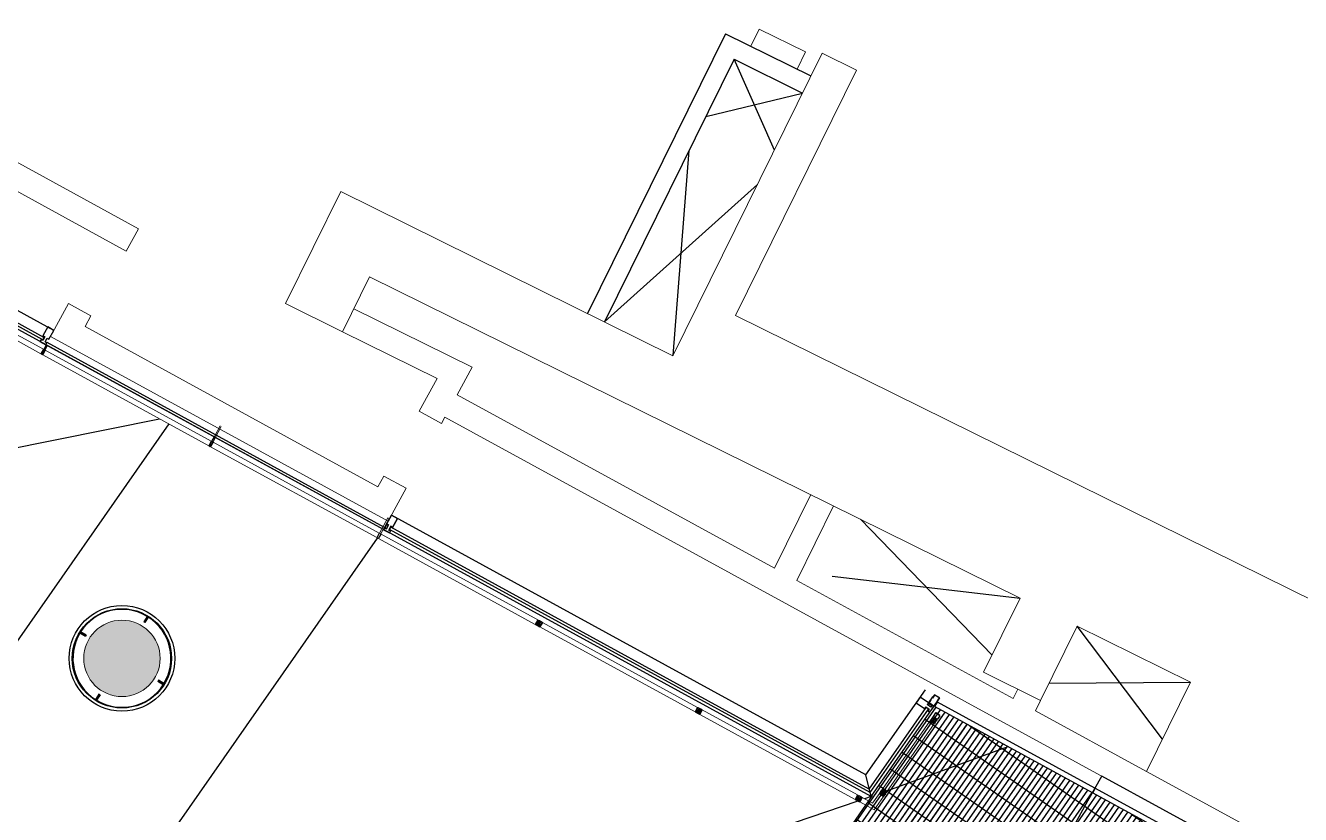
# Model space of a CAD drawing. Header units: centimetres. Extents: x 139057 to 200038, y 34824 to 80516.
# Drawn here: x 175910 to 176912, y 49255 to 49875 of the extents above; entities that cross this region are included whole.
import ezdxf

# ---------------------------------------------------------------- set-up
doc = ezdxf.new("R2010")
doc.units = ezdxf.units.CM
doc.header["$LTSCALE"] = 100
for name, color, linetype, lineweight in [('410_STRUTTURE_001-AM_0', 7, 'Continuous', 0), ('430_TAVOLATI_001-AM_0', 3, 'Continuous', 0), ('441_SERRAMENTI_001-AM_0', 1, 'Continuous', 0)]:
    doc.layers.add(name, color=color, linetype=linetype, lineweight=lineweight)
for name, color, linetype in [('A-FACCIATA', 8, 'Continuous'), ('A-FACCIATA MONTANTI', 13, 'Continuous'), ('A-FACCIATTA STONE', 13, 'Continuous'), ('A-FACCIATTE VISTE', 8, 'Continuous'), ('A-FIN-ACCIAIO INOX', 12, 'Continuous'), ('A-GRAFICA', 253, 'Continuous'), ('A-GRAFICA RAMPA', 253, 'Continuous'), ('A-MCLS3-15', 50, 'Continuous'), ('A-SI', 50, 'Continuous'), ('A-Strutt a vista', 1, 'Continuous'), ('A-VISTE GIUNTO DI CONTROLLO', 1, 'Continuous'), ('A-VISTE GRIGLIATTI PAVIMENTO', 1, 'Continuous'), ('A-VISTE RAMPA', 1, 'Continuous'), ('FLPL-C-P1$0$A-GLAZ-MULL', 1, 'Continuous'), ('FLPL-C-P1$0$A-STRS-RAIL', 7, 'Continuous')]:
    doc.layers.add(name, color=color, linetype=linetype)

# ---------------------------------------------------------------- blocks, each defined once
blk = doc.blocks.new('FLPL-C-P1$0$MULL130 OTLN')
at = {"layer": 'FLPL-C-P1$0$A-GLAZ-MULL', "elevation": 3.97119492845377e-09}
blk.add_lwpolyline([(10.49921023473144, 112.5617038607597), (24.87968300282955, 112.561703838408), (24.87968298792839, 110.0141502097249), (26.00033098086715, 110), (26.00033090263605, 130.0000000447035), (-25.99966908991337, 130), (-25.99966908991337, 110), (-24.99966908991337, 110), (-24.99330899119377, 112.5617039203644), (-10.48445176333189, 112.5617038905621), (-10.4844518378377, 77.99568431824446), (-17.11297938227654, 77.99486345052719), (-17.1129961758852, 79.99547742307186), (-27.50033079832792, 79.9952087700367), (-27.50033081322908, 7.450580596923828e-09), (27.50033081322908, 0), (27.4996691532433, 79.99999994784594), (17.11150092631578, 80.00008717924356), (17.1115009188652, 77.9991017729044), (10.49921017885208, 77.99828291684389), (10.49921023100615, 112.5617038533092)], dxfattribs=at)
blk = doc.blocks.new('FLPL-C-P1$0$MULL130 OTLNBLK')
at = {"layer": 'FLPL-C-P1$0$A-GLAZ-MULL'}
blk.add_line((-25.99966908991337, 110, 3.97119492845377e-09), (-25.99889305979013, 79.99524760246277, 3.97119492845377e-09), dxfattribs=at)
at = {"layer": 'FLPL-C-P1$0$A-GLAZ-MULL', "elevation": 3.97119492845377e-09}
blk.add_lwpolyline([(10.49921023473144, 112.5617038607597), (24.87968300282955, 112.561703838408), (24.87968298792839, 110.0141502097249), (26.00033098086715, 110), (26.00033090263605, 130.0000000447035), (-25.99966908991337, 130), (-25.99889306351542, 79.99527346342802), (-24.99889306351542, 79.99527346342802), (-24.99330899119377, 112.5617039203644), (-10.48445176333189, 112.5617038905621), (-10.4844518378377, 77.99568431824446), (-17.11297938227654, 77.99486345052719), (-17.1129961758852, 79.99547742307186), (-27.50033079832792, 79.9952087700367), (-27.50033081322908, 7.450580596923828e-09), (27.50033081322908, 0), (27.4996691532433, 79.99999994784594), (17.11150092631578, 80.00008717924356), (17.1115009188652, 77.9991017729044), (10.49921017885208, 77.99828291684389), (10.49921023100615, 112.5617038533092)], dxfattribs=at)
blk = doc.blocks.new('FLPL-C-P1$0$HANDRAIL-BUILDING C-MID')
at = {"layer": 'FLPL-C-P1$0$A-STRS-RAIL'}
for p, q in [((-39.76244096085429, -4.352967225015163), (0.0001872293651103973, 2.049654722213745e-05)), ((-79.19055895134807, -11.6872580870986), (-39.43597386777401, -7.335150867700577)), ((-78.10231713950634, -21.6278682500124), (-38.34772618860006, -17.27576036006212)), ((-39.43597385287285, -7.335150875151157), (0.326472532004118, -2.982183039188385)), ((-38.34772617742419, -17.2757603675127), (-39.43596797063947, -7.335150234401226)), ((-38.34772617742419, -17.2757603675127), (1.414714332669973, -12.92279317229986)), ((-38.02125406637788, -20.25794345885515), (1.741186868399382, -15.90497620403767)), ((-36.7802574634552, -4.026494659483433), (-36.4534202478826, -7.008416071534157)), ((-35.36523061990738, -16.94903191179037), (-35.03877372667193, -19.93121663480997)), ((-2.982208747416735, -0.3262378424406052), (-2.655727881938219, -3.308641642332077)), ((-1.567538235336542, -13.24925747513771), (-1.241081345826387, -16.23144222795963)), ((1.414711605757475, -12.92279344797134), (0.326472532004118, -2.982183039188385))]:
    blk.add_line(p, q, dxfattribs=at)
blk = doc.blocks.new('FLPL-C-P1$0$HANDRAIL-BUILDING C')
at = {"layer": 'FLPL-C-P1$0$A-STRS-RAIL'}
for p, q in [((-47.01789962872863, 15.97845283150673), (-7.255435757339001, 20.33120673894882)), ((-46.69161088764668, 12.99624966084957), (-6.928755175322294, 17.34904646873474)), ((-46.69142699241638, 12.99626979231834), (-45.60318519547582, 3.055659666657448)), ((-45.60336909815669, 3.055639535188675), (-5.840566702187061, 7.408430501818657)), ((-45.27689655870199, 0.07345650345087051), (-5.514110155403614, 4.426245711743832)), ((-45.2767126634717, 0.0734766349196434), (-44.18847086280584, -9.867133498191833)), ((-44.03548809140921, 16.30493419617414), (-43.70903155580163, 13.32274940609932)), ((-42.62084307521582, 3.382133431732655), (-42.29438653215766, 0.3999486565589905)), ((-10.23782209306955, 20.00494980067015), (-9.911341585218906, 17.02254596352577)), ((-8.823153093457222, 7.081929996609688), (-8.496696554124355, 4.099745213985443)), ((-5.840900495648384, 7.40839397162199), (-6.929141126573086, 17.34900422394276)), ((-4.426187671720982, -5.514399372041225), (-5.514428310096264, 4.426210895180702)), ((-44.18865476176143, -9.867153629660606), (-4.425921674817801, -5.514370247721672)), ((-43.86218222230673, -12.84933667629957), (-4.099465139210224, -8.496555045247078)), ((-42.77394042164087, -22.78994680196047), (-43.86218222975731, -12.84933666884899)), ((-42.77394042164087, -22.78994679450989), (-3.011276662349701, -18.43717100471258)), ((-42.44728408753872, -25.77210971713066), (-2.684820219874382, -21.41935581713915)), ((-41.20619805157185, -9.540667310357094), (-40.87974151596427, -12.5228521078825)), ((-39.79155303165317, -22.46346807479858), (-39.46509648114443, -25.44565287232399)), ((-7.408508073538542, -5.840870752930641), (-7.082051530480385, -8.823055550456047)), ((-5.993863053619862, -18.76367152482271), (-5.667430486530066, -21.74563726782799)), ((-3.011474847793579, -18.4371926933527), (-4.099715486168861, -8.496582441031933))]:
    blk.add_line(p, q, dxfattribs=at)
blk = doc.blocks.new('FLPL-C-P1$0$HANDRAIL-BUILDING C-END')
at = {"layer": 'FLPL-C-P1$0$A-STRS-RAIL'}
for p, q in [((1.490116119384766e-08, 76.99999999254942), (0.000183645635843277, 42)), ((39.99999729916453, 76.99999999254942), (2.235174179077148e-08, 77)), ((40.00018501654267, 41.99999999254942), (1.490116119384766e-08, 42)), ((40.00020109862089, 38.99999999254942), (7.450580596923828e-09, 39)), ((40.00025473535061, 29.00000000745058), (7.450580596923828e-09, 29.00000000745058)), ((40.0002708286047, 25.99999999254942), (7.450580596923828e-09, 26.00000000745058)), ((40.00032445788383, 15.99999999254942), (7.450580596923828e-09, 16)), ((40.00034054741263, 13.00000000745058), (3.725290298461914e-09, 13.00000000745058)), ((40.00039418041706, 3.000000007450581), (0, 3.000000007450581)), ((40.00041026994586, 7.450580596923828e-09), (0, 7.450580596923828e-09)), ((0.0001993849873542786, 39), (0.0002518445253372192, 29.00000000745058)), ((0.0002675913274288177, 26), (0.0003200545907020569, 16)), ((0.00033579021692276, 13.00000000745058), (0.0003882609307765961, 3.000000007450581)), ((36.99999728798866, 79.99999999254942), (3.00040402635932, 80)), ((3.000404015183449, 77.00000000745058), (3.00040402635932, 79.99977964907885)), ((3.000404007732868, 39.00000000745058), (3.000404018908739, 41.99977964907885)), ((3.000404015183449, 26), (3.000404015183449, 29.00000000745058)), ((3.000404004007578, 13.00000000745058), (3.000404004007578, 16.00000000745058)), ((3.000404007732868, -0.0002203509211540222), (3.000404007732868, 3.000000007450581)), ((36.99999728798866, 76.99999999254942), (36.99999728798866, 80)), ((36.99999728053808, 38.99999999254942), (36.99999728053808, 42)), ((36.99999728053808, 26), (36.99999728426337, 29)), ((36.9999972730875, 13), (36.99999728053808, 15.99999999254942)), ((36.9999972730875, 0), (36.99999727681279, 3)), ((39.99999730288982, 76.99999999254942), (40.00018501281738, 41.99999999254942)), ((40.00020110234618, 39), (40.00025473535061, 29)), ((40.0002708286047, 26), (40.00032446533442, 16)), ((40.0003405585885, 13), (40.00039418786764, 3.000000007450581))]:
    blk.add_line(p, q, dxfattribs=at)

msp = doc.modelspace()

# ---------------------------------------------------------------- hatches: boundary and pattern name
at = {"layer": '410_STRUTTURE_001-AM_0'}
msp.add_hatch(color=256, dxfattribs=at).paths.add_polyline_path([(175956.2213541536, 49377.64574153882, 1), (176016.2213541536, 49377.64574153882, 1)])
at = {"layer": 'A-VISTE GRIGLIATTI PAVIMENTO'}
h = msp.add_hatch(dxfattribs=at)
h.set_pattern_fill('GRATE', color=256, scale=5, angle=105.6600000179738, style=0)
h.set_pattern_definition([(235.0630000179737, (4104738.345146062, -384253.9894086777), (3.253510722871223, -2.272805433525265), []), (325.0630000179593, (4104738.345146062, -384253.9894086777), (9.091221734101062, 13.01404289148489), [])])
edge = h.paths.add_edge_path()
edge.add_line((175894.6388458299, 48294.86388641012), (175845.6849943629, 48224.75179390025))
edge.add_line((175845.684994361, 48224.7517939077), (175992.070546527, 48096.38210882407))
edge.add_arc((170587.1868272281, 52727.82991901201), 7117.799999837993, 319.406709688068, 324.7410717410644)
edge.add_arc((176445.4386628555, 48635.48220565331), 49.07966951148997, 91.07620007488703, 199.7217304625516, ccw=False)
edge.add_arc((170562.0540140612, 52749.46721701485), 7150.307318332794, 325.3546555358944, 330.6662459160391)
edge.add_line((176795.5547639473, 49246.55940380853), (176624.6726319814, 49339.86835223597))
edge.add_line((176624.6726319796, 49339.86835224342), (176575.6873515142, 49269.78174948853))
edge.add_line((176575.6873515161, 49269.78174948108), (175894.6388458299, 48294.86388641012))
h = msp.add_hatch(dxfattribs=at)
h.set_pattern_fill('GRATE', color=256, scale=5, angle=105.66, style=0)
h.set_pattern_definition([(235.0629999999999, (4104738.345146062, -384253.9894086777), (3.253510722158238, -2.272805434545901), []), (325.0629999999999, (4104738.345146062, -384253.9894086777), (9.091221738183602, 13.01404288863295), [])])
edge = h.paths.add_edge_path()
edge.add_line((175894.6389815217, 48294.86511890006), (175845.6851300324, 48224.75302640509))
edge.add_line((175845.6851300324, 48224.75302640509), (175992.0706821593, 48096.38334126931))
edge.add_arc((170587.1869643094, 52727.83115316343), 7117.799999837993, 319.4067096700941, 324.7410717230906)
edge.add_arc((176445.4387986554, 48635.48343797189), 49.07966951223316, 91.07620005775499, 199.7217304445161, ccw=False)
edge.add_arc((170562.05415115, 52749.46845117372), 7150.307318332318, 325.354655517916, 330.666245898061)
edge.add_line((176795.5548999371, 49246.56063601535), (176624.6727679992, 49339.86958449495))
edge.add_line((176624.6727679992, 49339.8695845024), (176575.6874875115, 49269.78298176241))
edge.add_line((176575.6874875134, 49269.78298175496), (175894.6389815217, 48294.86511890006))

# ---------------------------------------------------------------- linework, layer by layer
at = {"layer": '410_STRUTTURE_001-AM_0', "elevation": -3.490789228516181e-08}
msp.add_lwpolyline([(177270.9965315355, 50071.48187962335), (176945.252602127, 49411.49180966031), (176468.1945624264, 49646.94801950616), (176563.350737455, 49839.74403178853), (176536.4489682993, 49853.02163760525), (176419.1634502398, 49615.38934339744), (176158.1063169787, 49744.23639846009), (176114.7328060853, 49656.3572844134), (176159.5690880126, 49634.22794138056), (176180.8132573204, 49677.27077203405), (176691.9468712831, 49424.99626147908), (176663.1787253456, 49366.70909498048), (176708.0150072767, 49344.57975194764), (176736.7696883107, 49402.84763980818), (176825.7781512762, 49358.9426509754), (176791.1756086225, 49288.83440713745), (176908.0059627766, 49225.03851100963, 0.04492249828554178), (177431.9626622671, 50410.22371965062)], format="xyb", dxfattribs=at)
at = {"layer": '410_STRUTTURE_001-AM_0'}
msp.add_circle((175986.2213541536, 49377.64574153882, -3.490789228516181e-08), 30, dxfattribs=at)
at = {"layer": '430_TAVOLATI_001-AM_0'}
for p, q in [((175999.2068675483, 49715.10289791387, -3.490789228516181e-08), (175682.4400001677, 49888.4519680531, -3.490789228516181e-08)), ((175989.5998695759, 49697.56135770094, -3.490789228516181e-08), (175666.0322168829, 49874.6321232931, -3.490789228516181e-08)), ((175989.5998695759, 49697.56135770094, -3.490852508759314e-08), (175999.2068675483, 49715.10289791387, -3.490871272151508e-08)), ((175930.0438651765, 49630.45360703182, -3.49078922851635e-08), (175944.194885614, 49656.29213585865, -3.490789228515165e-08)), ((175961.739579436, 49646.69089834553, -3.503548751316492e-08), (175944.194885614, 49656.29213585865, -3.467077591401741e-08)), ((175957.1999084788, 49638.40185520214, -3.490789228515165e-08), (175961.739579436, 49646.69089834553, -3.49079809492961e-08)), ((176168.421344929, 49652.16349829149, -3.490789228516181e-08), (176261.4509466743, 49606.24791625303, -3.490789228516181e-08)), ((176187.3291450503, 49512.46479145598, 0.008978436649802066), (175957.1999084788, 49638.40185520214, 0.008978436649802066)), ((176195.2725917982, 49485.31885890823, 0.008978436649802066), (175930.0482199161, 49630.46155841064, 0.008978436649802066)), ((176159.5696076738, 49634.22898554218, -3.490789228516181e-08), (176233.8906030437, 49597.5472015084, -3.490789228516181e-08)), ((176219.7330033543, 49571.67652043861, -3.490789228516181e-08), (176233.8906030437, 49597.5472015084, -3.490789228516181e-08)), ((176249.5895141201, 49584.57310234916, -3.490789228516181e-08), (176261.4509466743, 49606.24791625303, -3.490789228516181e-08)), ((176498.88517795, 49448.44261800659, -3.490789228516181e-08), (176249.5895164969, 49584.57310105276, -3.490789228516181e-08)), ((176237.2785053799, 49562.07676202965, -3.490789228516181e-08), (176219.7330033543, 49571.67652043861, -3.490789228516181e-08)), ((176237.2785053799, 49562.07676202965, -3.490789228516181e-08), (176239.9881120889, 49567.02812190515, -3.490789228516181e-08)), ((176895.5414105678, 49209.05811479103, -3.490789228516181e-08), (176239.9881120889, 49567.02812190515, -3.490789228516181e-08)), ((176187.3291450503, 49512.46479145598, -3.489085423648264e-08), (176191.8892291548, 49520.79759390813, -3.488160286063147e-08)), ((176209.4339188026, 49511.19635100824, -3.467079116475245e-08), (176191.8892291548, 49520.79759390813, -3.467080667120166e-08)), ((176195.275475687, 49485.32412874114, -3.491032712880084e-08), (176209.4339188026, 49511.19635100824, -3.488160286063994e-08)), ((176498.88517795, 49448.44261800659, -3.490789228516181e-08), (176527.3978563199, 49506.21218110037, -3.490789228516181e-08)), ((176516.4536212949, 49438.84918719691, -3.490789228516181e-08), (176545.3323690692, 49497.36044383955, -3.490789228516181e-08)), ((176686.4288185822, 49346.03377328974, -3.490789228516181e-08), (176516.4536212949, 49438.84918719691, -3.490789228516181e-08)), ((176686.4288185822, 49346.03377328974, -3.490789228516181e-08), (176690.0806338551, 49353.43271947068, -3.490789228516181e-08)), ((176703.9971042076, 49336.44002293211, -3.490789228516181e-08), (176708.0151466044, 49344.58098221731, -3.490789228516181e-08)), ((176791.2731984506, 49288.78241157693, -3.490789228516181e-08), (176703.9972619215, 49336.44034247261, -3.490789228516181e-08))]:
    msp.add_line(p, q, dxfattribs=at)
at = {"layer": '441_SERRAMENTI_001-AM_0'}
for p, q in [((175924.5284752237, 49620.379273826, -3.490789228516181e-08), (175821.3899086794, 49676.82133400601, -3.490789228516181e-08)), ((175922.6082266426, 49616.87033589345, -3.490789228516181e-08), (175819.46964128, 49673.31240637761, -3.490789228516181e-08)), ((176056.4460682782, 49548.18803658497, -3.490789228516181e-08), (175925.9320503945, 49619.61117439878, -3.490789228516181e-08)), ((176054.5258197008, 49544.67909865242, -3.490789228516181e-08), (175924.0118018152, 49616.10223646623, -3.490789228516181e-08)), ((176063.3337168439, 49560.14916058045, -3.490789228516181e-08), (176058.5785793817, 49551.45993022781, -3.490789228516181e-08)), ((176064.2109513326, 49559.66909843099, -3.490789157461975e-08), (176059.455814148, 49550.97986859989, -3.490789157461975e-08)), ((176188.3636613364, 49475.99679933649, -3.490789228516181e-08), (176057.8496434508, 49547.4199371503, -3.490789228516181e-08)), ((176186.443412759, 49472.48786141139, -3.490789228516181e-08), (176055.9293948716, 49543.91099921775, -3.490789228516181e-08)), ((176195.2513099002, 49487.95792333197, -3.451077279231711e-08), (176188.6268316606, 49475.85278065663, -3.490789228481453e-08)), ((176196.1285483657, 49487.47786843938, -3.451077208177336e-08), (176189.5040664269, 49475.37271902871, -3.490789157427247e-08)), ((176195.2513099002, 49487.95792333197, -3.451077279231711e-08), (176196.1285483675, 49487.47786843938, -3.451077279231711e-08)), ((176188.3636613345, 49475.99679933649, -3.490789228481453e-08), (176186.4434127366, 49472.48786136669, -3.451077279231711e-08)), ((176186.8506063806, 49472.60701830101, -3.451079285104155e-08), (176186.5874367921, 49472.75103832197, -3.451079285104155e-08)), ((176188.6268316569, 49475.85278065663, -3.490789228481453e-08), (176186.7065830795, 49472.34384272408, -3.451077279231711e-08)), ((176186.7065832155, 49472.3438429625, -3.451077279231711e-08), (176187.5838175627, 49471.86378058207, -3.451077279231711e-08)), ((176189.504066425, 49475.37271902871, -3.490789228481453e-08), (176187.5838175627, 49471.86378058207, -3.451077279231711e-08)), ((176187.9910272645, 49471.9829209463, -3.451079285104155e-08), (176187.7278383436, 49472.12695155454, -3.451079285104155e-08)), ((176189.767236509, 49475.22869990927, -3.490789228481453e-08), (176187.8469788661, 49471.71974541408, -3.451077279231711e-08)), ((176310.9443740404, 49404.35533848566, -3.490789228516181e-08), (176187.8469879279, 49471.71976197672, -3.490789228516181e-08)), ((176188.482816097, 49475.58957003963, -3.490789228481453e-08), (176188.2196465103, 49475.73359006059, -3.490789228481453e-08)), ((176188.6268316569, 49475.85278065663, -3.490789228481453e-08), (176189.50406614, 49475.37271851462, -3.490789228481453e-08)), ((176189.6232178422, 49474.9655295254, -3.490789228481453e-08), (176189.36004806, 49475.1095032857, -3.490789228481453e-08)), ((176312.8646437941, 49407.8642648251, -3.490789228528039e-08), (176189.7672365071, 49475.22869990927, -3.490789228516859e-08)), ((176436.5857401515, 49335.5987347753, -3.490789228516181e-08), (176314.6287588688, 49402.33907747429, -3.490789228516181e-08)), ((176438.5060099034, 49339.10766111475, -3.490789228539559e-08), (176316.5490286188, 49405.84800382119, -3.490789228528378e-08)), ((176564.1473760145, 49270.3510574044, -3.490789228550909e-08), (176442.1903947281, 49337.09140011084, -3.490789228539898e-08)), ((176562.2271062626, 49266.8421310575, -3.490789228516181e-08), (176440.270124978, 49333.58247376394, -3.490789228516181e-08)), ((176583.7414222477, 49274.94202625167, -3.490789228516181e-08), (176621.0858500177, 49328.40040610891, -3.490789228516181e-08)), ((176587.0205649926, 49272.65134450954, -3.490789228516181e-08), (176624.3649789362, 49326.10970457059, -3.490789228516181e-08)), ((176576.0023012074, 49263.86350940329, -3.490789228514487e-08), (176567.8317608392, 49268.33479639304, -3.490789228550909e-08)), ((176576.0023012074, 49263.86350940329, -3.490789228514487e-08), (176581.3361856329, 49271.49894089413, -3.490789228516181e-08)), ((176577.2278159136, 49258.63306838435, -3.490789228516181e-08), (176584.6153283777, 49269.20825914454, -3.490789228516181e-08)), ((176577.2278159136, 49258.63306838435, -3.490789228516181e-08), (176565.9114910892, 49264.82587005359, -3.490789228516181e-08))]:
    msp.add_line(p, q, dxfattribs=at)
at = {"layer": '441_SERRAMENTI_001-AM_0', "elevation": -3.490789228516181e-08}
msp.add_lwpolyline([(176516.6123463182, 49840.50881228757), (176480.2949579979, 49858.43358022135), (176486.933760936, 49871.88446477961), (176523.2511492564, 49853.95969684583)], close=True, dxfattribs=at)
at = {"layer": 'A-FACCIATA', "ltscale": 2}
for p, q in [((175923.9388863096, 49627.93968009364, -3.490789228516181e-08), (175588.5967570866, 49811.45396842968, -3.490789228516181e-08)), ((175923.9390224206, 49627.94091256869, -3.490789228516181e-08), (175588.5968932534, 49811.45520101648, -3.490789228516181e-08)), ((175924.9470168153, 49629.78187250507, -3.490789228516181e-08), (175590.2977803057, 49812.91697880041, -3.490789228516181e-08)), ((175924.9471529262, 49629.78310498756, -3.490789228516181e-08), (175590.2979164744, 49812.91821138722, -3.490789228516181e-08)), ((175924.9470168116, 49629.78187250507, -3.490789228516181e-08), (175923.9388863096, 49627.93968009364, -3.490789228516181e-08)), ((175924.9471529225, 49629.78310498756, -3.490789228516181e-08), (175923.9390224206, 49627.94091256869, -3.490789228516181e-08)), ((176196.442142299, 49478.81364809883, -3.490789228516181e-08), (176197.4500446642, 49480.65596535963, -3.490789228516181e-08)), ((176574.0563413562, 49272.16618281764, -3.490789228516181e-08), (176196.442142299, 49478.81364809883, -3.490789228516181e-08)), ((176196.4422783653, 49478.81488049191, -3.490789228516181e-08), (176197.4501807267, 49480.65719775271, -3.490789228516181e-08)), ((176574.0564773536, 49272.16741509151, -3.490789228516181e-08), (176196.4422783615, 49478.81488049191, -3.490789228516181e-08)), ((176573.4129461335, 49274.91216435444, -3.490789228516181e-08), (176197.4500446642, 49480.65596535963, -3.490789228516181e-08)), ((176573.4130821327, 49274.91339662832, -3.490789228516181e-08), (176197.4501807286, 49480.65719775271, -3.490789228516181e-08)), ((176573.4129461335, 49274.91216435444, -3.094490671446243e-06), (176618.1221902767, 49338.91324560505, -3.094490671446243e-06)), ((176573.4130821327, 49274.91339662832, -3.094490671446243e-06), (176618.1223262964, 49338.91447786403, -3.094490671446243e-06)), ((176574.0563413562, 49272.16618281764, -3.094490671446243e-06), (176619.8437329592, 49337.71062729668, -3.094490671446243e-06)), ((176574.0564773554, 49272.16741509151, -3.094490671446243e-06), (176619.8438689789, 49337.71185956311, -3.094490671446243e-06))]:
    msp.add_line(p, q, dxfattribs=at)
at = {"layer": 'A-FACCIATA MONTANTI'}
for p, q in [((176619.9583775295, 49342.49401146334, -3.490789228516181e-08), (176623.4363831399, 49347.47276079815, -3.490789228516181e-08)), ((176619.9585135492, 49342.49524372232, -3.490789228516181e-08), (176623.4365191633, 49347.47399305713, -3.490789228516181e-08)), ((176621.9360784913, 49344.80997499984, -3.490789228516181e-08), (176621.6942519216, 49344.97890782517, -3.490789228516181e-08)), ((176621.9362145109, 49344.81120726627, -3.490789228516181e-08), (176621.6943879431, 49344.98014008415, -3.490789228516181e-08)), ((176625.5432051538, 49342.29014403534, -3.490789228516181e-08), (176625.7893451682, 49342.1181979717, -3.490789228516181e-08)), ((176625.5433411734, 49342.29137629431, -3.490789228516181e-08), (176625.7894811878, 49342.11943023068, -3.490789228516181e-08)), ((176627.224867052, 49344.17357847255, -3.490789228516181e-08), (176626.978932385, 49344.34538109016, -3.490789228516181e-08)), ((176627.2250030736, 49344.17481073153, -3.490789228516181e-08), (176626.9790684065, 49344.34661334914, -3.490789228516181e-08))]:
    msp.add_line(p, q, dxfattribs=at)
at = {"layer": 'A-FACCIATA MONTANTI', "elevation": -3.490789228516181e-08}
for points in [[(176627.2248670539, 49344.17357847255), (176628.9533348201, 49346.64787227821), (176624.5381618427, 49349.05870256734), (176622.8096940765, 49346.58440876168), (176623.0556287455, 49346.41260614407)], [(176627.2250030754, 49344.17481073153), (176628.9534708398, 49346.64910453719), (176624.5382978661, 49349.05993482631), (176622.8098300981, 49346.58564102065), (176623.055764767, 49346.41383840304)], [(176626.9789323868, 49344.34538109016), (176628.5155831488, 49346.54508972329), (176624.6302199612, 49348.6666263656), (176623.0556287455, 49346.41260614407)], [(176626.9790684084, 49344.34661334914), (176628.5157191703, 49346.54632198226), (176624.6303559846, 49348.66785862458), (176623.055764767, 49346.41383840304)], [(176625.5432051538, 49342.29014403534), (176624.0065543918, 49340.09043540221), (176620.3994277293, 49342.61026636672), (176621.9360784987, 49344.80997499984)], [(176625.5433411753, 49342.29137629431), (176624.0066904115, 49340.09166766119), (176620.399563749, 49342.61149862569), (176621.9362145202, 49344.81120725882)]]:
    msp.add_lwpolyline(points, dxfattribs=at)
at = {"layer": 'A-FACCIATTA STONE'}
for p, q in [((176191.6748693777, 49478.74364088637, -3.490789228516181e-08), (175926.4612944747, 49623.88043169093, -3.490789228516181e-08)), ((176191.6750054421, 49478.7448732869, -3.490789228516181e-08), (175926.4614305837, 49623.88166416597, -3.490789228516181e-08)), ((176192.6351443572, 49480.49802739334, -3.490789228516181e-08), (175927.4214187643, 49625.63490065348, -3.490789228516181e-08)), ((176192.6352804216, 49480.49925978643, -3.490789228516181e-08), (175927.4215548733, 49625.63613313597, -3.490789228516181e-08)), ((176192.6342810976, 49480.49849980485, -3.490789228516181e-08), (176191.6871057233, 49478.73694461, -3.490789228516181e-08)), ((176624.780500556, 49339.80138388437, -3.490789228516181e-08), (176627.085126151, 49343.10044502628, -3.490789228516181e-08)), ((176748.8225481367, 49272.07932066333, -3.490789228516181e-08), (176750.7396768915, 49275.58997672212, -3.490789228516181e-08)), ((176748.822684134, 49272.08055288505, -3.490789228516181e-08), (176750.7398128925, 49275.59120893639, -3.490789228516181e-08)), ((176748.954197372, 49272.00742853594, -3.490789228516181e-08), (176750.8713261286, 49275.51808458727, -3.490789228516181e-08)), ((176748.954333373, 49272.00866075021, -3.490789228516181e-08), (176750.8714621296, 49275.519316809, -3.490789228516181e-08))]:
    msp.add_line(p, q, dxfattribs=at)
at = {"layer": 'A-FACCIATTA STONE', "elevation": -3.490789228516181e-08}
for points in [[(176624.7885159875, 49339.81285793495), (176810.9148062529, 49238.17146405738)], [(176810.9148466686, 49238.17153807145), (176812.83184119, 49241.68215872508), (176627.0931415731, 49343.11191906196)]]:
    msp.add_lwpolyline(points, dxfattribs=at)
at = {"layer": 'A-FACCIATTE VISTE'}
for p, q in [((175932.6920309706, 49635.28999147725, -3.490789228516181e-08), (175597.2233748442, 49818.87352102411, -3.490789228516181e-08)), ((176574.7763312465, 49269.09329871994, -3.490789228516181e-08), (175586.6914630482, 49809.81775771987, -3.490789228516181e-08)), ((176574.7764672438, 49269.09453099382, -3.490789228516181e-08), (175586.6915992132, 49809.81899029922, -3.490789228516181e-08)), ((176570.7934084522, 49286.09223202032, -3.490789228516181e-08), (176197.9156817911, 49490.1476866768, -3.490789228516181e-08)), ((176570.7934084522, 49286.09223202032, -3.490789228516181e-08), (176617.4774777169, 49352.92026653302, -3.490789228516181e-08)), ((176574.7763312465, 49269.09329871994, -3.490789228516181e-08), (176628.9502483594, 49346.64301662308, -3.490789228516181e-08)), ((176574.7764672438, 49269.09453099382, -3.490789228516181e-08), (176628.9503843809, 49346.64424888205, -3.490789228516181e-08)), ((176574.774748678, 49269.09416476798, -3.490789228516181e-08), (176570.7934084522, 49286.09223202032, -3.490789228516181e-08))]:
    msp.add_line(p, q, dxfattribs=at)
at = {"layer": 'A-FIN-ACCIAIO INOX'}
for p, q in [((176006.0946897218, 49410.61997383994, -3.49079036538466e-08), (176003.458154271, 49406.3710295425, -3.49079036538466e-08)), ((176004.3078607681, 49405.84377356034, -3.49079036538466e-08), (176003.4581542729, 49406.3710295425, -3.49079036538466e-08)), ((176006.094825762, 49410.62120630008, -3.49079036538466e-08), (176003.4582903112, 49406.3722619952, -3.49079036538466e-08)), ((176004.3079968082, 49405.84500601303, -3.49079036538466e-08), (176003.4582903112, 49406.3722619952, -3.49079036538466e-08)), ((176006.7848829037, 49410.78395800453, -3.49079036538466e-08), (176003.8849750018, 49406.11057227266, -3.49079036538466e-08)), ((176006.7850189457, 49410.78519045722, -3.49079036538466e-08), (176003.8851110419, 49406.1118047328, -3.49079036538466e-08)), ((176006.9443962189, 49410.09271785778, -3.49079036538466e-08), (176004.3078607681, 49405.84377356034, -3.49079036538466e-08)), ((176006.944532259, 49410.09395031792, -3.49079036538466e-08), (176004.3079968082, 49405.84500601303, -3.49079036538466e-08)), ((175957.7567319839, 49395.3084800632, -3.49079036538466e-08), (175953.0833462557, 49398.20838797253, -3.49079036538466e-08)), ((175957.7568680203, 49395.30971253824, -3.49079036538466e-08), (175953.083482294, 49398.20962044012, -3.49079036538466e-08)), ((175957.4962747159, 49394.881659338, -3.49079036538466e-08), (175953.2473304184, 49397.51819478881, -3.49079036538466e-08)), ((175957.4964107523, 49394.88289180559, -3.49079036538466e-08), (175953.2474664549, 49397.5194272564, -3.49079036538466e-08)), ((175958.023530698, 49395.73136583131, -3.49079036538466e-08), (175953.7745864006, 49398.36790128213, -3.49079036538466e-08)), ((175958.0236667345, 49395.73259829891, -3.49079036538466e-08), (175953.774722437, 49398.36913375717, -3.49079036538466e-08)), ((175958.023530698, 49395.73136583131, -3.49079036538466e-08), (175957.4962747159, 49394.881659338, -3.49079036538466e-08)), ((175958.0236667363, 49395.73259829891, -3.49079036538466e-08), (175957.4964107523, 49394.88289180559, -3.49079036538466e-08)), ((176014.9476605064, 49360.41038244378, -3.49079036538466e-08), (176014.4202684971, 49359.55944349033, -3.49079036538466e-08)), ((176018.6692127964, 49356.92290803951, -3.49079036538466e-08), (176014.4202684971, 49359.55944349033, -3.49079036538466e-08)), ((176018.6693488198, 49356.9241404922, -3.49079036538466e-08), (176014.4204045223, 49359.56067594302, -3.49079036538466e-08)), ((176019.3604529394, 49357.08242135656, -3.49079036538466e-08), (176014.6870672094, 49359.98232925844, -3.49079036538466e-08)), ((176019.3605889647, 49357.0836538018, -3.49079036538466e-08), (176014.6872032365, 49359.98356171113, -3.49079036538466e-08)), ((176019.1964687785, 49357.77261454028, -3.49079036538466e-08), (176014.9475244792, 49360.40914999109, -3.49079036538466e-08)), ((176019.1966048038, 49357.77384698552, -3.49079036538466e-08), (176014.9476605045, 49360.41038244378, -3.49079036538466e-08)), ((175968.1359384289, 49349.4470357613, -3.49079036538466e-08), (175965.4994029762, 49345.19809146386, -3.49079036538466e-08)), ((175968.1360744523, 49349.44826822889, -3.49079036538466e-08), (175965.4995389978, 49345.19932393145, -3.49079036538466e-08)), ((175968.5588241952, 49349.18023704898, -3.49079036538466e-08), (175965.6589162933, 49344.50685132456, -3.49079036538466e-08)), ((175968.5589602167, 49349.18146951657, -3.49079036538466e-08), (175965.6590523148, 49344.5080837847, -3.49079036538466e-08)), ((175968.985644926, 49348.91977977913, -3.49079036538466e-08), (175966.3491094733, 49344.6708354817, -3.49079036538466e-08)), ((175968.9857809475, 49348.92101224673, -3.49079036538466e-08), (175966.349245493, 49344.67206794929, -3.49079036538466e-08)), ((175968.985644926, 49348.91977977913, -3.49079036538466e-08), (175968.1359384308, 49349.4470357613, -3.49079036538466e-08)), ((175968.9857809475, 49348.92101224673, -3.49079036538466e-08), (175968.1360744523, 49349.44826822889, -3.49079036538466e-08))]:
    msp.add_line(p, q, dxfattribs=at)
for centre, radius in [((175986.2220354738, 49377.64663724762, -3.49079036538466e-08), 41.5), ((175986.2218995976, 49377.64540466082, -3.49079036538466e-08), 39), ((175986.2220354757, 49377.64663725507, -3.49079036538466e-08), 39)]:
    msp.add_circle(centre, radius, dxfattribs=at)
for centre, start, end in [((175986.2218995976, 49377.64540466082, -3.49079036538466e-08), 58.92388213795525, 147.4356404817497), ((175986.2220356303, 49377.64663712096, -3.49079036538466e-08), 58.92388213795525, 147.4356404817497), ((175986.2218995976, 49377.64540466082, -3.49079036538466e-08), 328.9238821379575, 57.43563769879166), ((175986.2220356303, 49377.64663712096, -3.49079036538466e-08), 328.9238821379575, 57.43563769879166), ((175986.2218995976, 49377.64540466082, -3.49079036538466e-08), 148.9238821379575, 237.4356376987917), ((175986.2220356303, 49377.64663712096, -3.49079036538466e-08), 148.9238821379575, 237.4356376987917), ((175986.2218995976, 49377.64540466082, -3.49079036538466e-08), 238.9238821379552, 327.4356404817497), ((175986.2220356303, 49377.64663712096, -3.49079036538466e-08), 238.9238821379552, 327.4356404817497)]:
    msp.add_arc(centre, 38.5, start, end, dxfattribs=at)
at = {"layer": 'A-GRAFICA'}
for p, q in [((176498.8290902736, 49776.79995716524, -3.490789228516181e-08), (176467.1548952485, 49848.19145075393, -3.490789228516181e-08)), ((176445.0255521151, 49803.35516888064, -3.490789228516181e-08), (176520.958433407, 49821.63623903853, -3.490789228516181e-08)), ((176431.747946235, 49776.45339975667, -3.490789228516181e-08), (176419.0550724106, 49615.44283558589, -3.490789228516181e-08)), ((176365.3599168292, 49641.94455412936, -3.490789228516181e-08), (176485.5514844829, 49749.89818798911, -3.490789228516181e-08)), ((176669.8309953535, 49380.17925294649, -3.490789228516181e-08), (176566.4187489828, 49486.97769535494, -3.490789228516181e-08)), ((176544.2894059537, 49442.14141342205, -3.490789228516181e-08), (176691.9603383808, 49425.01553487193, -3.490789228516181e-08)), ((176803.7215533449, 49314.07046096933, -3.490789228516181e-08), (176736.7831554139, 49402.86691316378, -3.490789228516181e-08)), ((176714.6538123867, 49358.03063123834, -3.490789228516181e-08), (176825.8508964801, 49358.90674284261, -3.490789228516181e-08))]:
    msp.add_line(p, q, dxfattribs=at)
at = {"layer": 'A-GRAFICA', "elevation": -3.490789228516181e-08}
msp.add_lwpolyline([(176574.768343479, 49269.09334239524), (176569.6465098826, 49267.34168413442)], dxfattribs=at)
at = {"layer": 'A-GRAFICA RAMPA', "elevation": -3.490789228516181e-08}
for points in [[(175318.1320776014, 49425.37270894807), (176015.7834861713, 49565.88064520967)], [(176587.8589527669, 49273.85149282378), (176682.5118992502, 49308.28563996565)], [(176564.5187966625, 49265.5880150513), (175880.1315028245, 49032.77669678044)]]:
    msp.add_lwpolyline(points, dxfattribs=at)
at = {"layer": 'A-MCLS3-15'}
for p, q in [((176460.3430281418, 49868.2810503484, -3.490789228516181e-08), (176351.9059541511, 49648.58513284635, -3.490789228516181e-08)), ((176460.3430281418, 49868.2810503484, -3.490789228516181e-08), (176527.5972388337, 49835.08714053196, -3.490789228516181e-08)), ((176467.1548952485, 49848.19145075393, -3.490789228516181e-08), (176365.3567363532, 49641.94612252128, -3.490789228516181e-08)), ((176467.1549023936, 49848.1914652304, -3.490789228516181e-08), (176520.9584359253, 49821.63625595134, -3.490789228516181e-08))]:
    msp.add_line(p, q, dxfattribs=at)
at = {"layer": 'A-Strutt a vista'}
msp.add_line((176898.2871359425, 49207.55801920754, -3.490789228516181e-08), (176756.0989521394, 49285.20070777249, -3.490789228516181e-08), dxfattribs=at)
msp.add_arc((170587.1891845657, 52727.83233627093, -3.490789228516181e-08), 7064.5, 319.2901540206235, 330.8357933382858, dxfattribs=at)
at = {"layer": 'A-VISTE GIUNTO DI CONTROLLO'}
msp.add_line((175880.1365829507, 49032.78203027111, -3.490790201916788e-08), (176187.0686084243, 49472.15383981329, -3.490790201916788e-08), dxfattribs=at)
at = {"layer": 'A-VISTE GRIGLIATTI PAVIMENTO'}
msp.add_line((176575.6874875115, 49269.78298175496, -3.490789228516181e-08), (175894.6389815198, 48294.86511890006, -3.490789228516181e-08), dxfattribs=at)
at = {"layer": 'A-VISTE RAMPA'}
for p, q in [((175728.0246882892, 49139.03716032368, -3.490788282539282e-08), (176023.3226579676, 49561.75487148177, -3.490788282539282e-08)), ((175880.131502966, 49032.77669668358, -3.490790201916788e-08), (176187.0635284396, 49472.14850623321, -3.490790201916788e-08))]:
    msp.add_line(p, q, dxfattribs=at)

# ---------------------------------------------------------------- block references
at = {"layer": 'A-FACCIATA MONTANTI', "yscale": 0.1, "zscale": 0.1}
for name, p, xscale, rotation in [('FLPL-C-P1$0$MULL130 OTLN', (175930.2796071252, 49636.61017825615, -3.53050117780082e-08), 0.1, 151.3105393211313), ('FLPL-C-P1$0$MULL130 OTLN', (175930.279743238, 49636.6114107312, -3.53050117780082e-08), 0.1, 151.3105393211313), ('FLPL-C-P1$0$MULL130 OTLNBLK', (176200.3281056384, 49488.8274998979, -3.490789228516181e-08), -0.1, 151.3102474851953), ('FLPL-C-P1$0$MULL130 OTLN', (176200.3281056402, 49488.82749990535, -3.53050117780082e-08), 0.1, 151.3105393211313), ('FLPL-C-P1$0$MULL130 OTLNBLK', (176200.3282417046, 49488.82873229098, -3.490789228516181e-08), -0.09999999999999999, 151.3102475615105), ('FLPL-C-P1$0$MULL130 OTLN', (176200.3282417046, 49488.82873229098, -3.53050117780082e-08), 0.1, 151.3105393211313), ('FLPL-C-P1$0$MULL130 OTLNBLK', (176611.914752728, 49344.95729053181, -3.490789228516181e-08), 0.1, 235.0629999482106)]:
    msp.add_blockref(name, p, dxfattribs=dict(at, xscale=xscale, rotation=rotation))
at = {"layer": 'A-SI'}
for name, p, xscale, yscale, zscale, rotation in [('FLPL-C-P1$0$HANDRAIL-BUILDING C-MID', (175924.0118017929, 49616.10223642897, -3.490789228516181e-08), 0.1, 0.1, 0.1, 235.0629999482106), ('FLPL-C-P1$0$HANDRAIL-BUILDING C-MID', (176055.9293948064, 49543.91099909854, -3.490789228516181e-08), 0.1, 0.1, 0.1, 235.0629999482106), ('FLPL-C-P1$0$HANDRAIL-BUILDING C', (176312.5465417231, 49402.9086079092, -3.490791014314897e-08), 0.1, 0.1, 0.1, 235.0629999482106), ('FLPL-C-P1$0$HANDRAIL-BUILDING C', (176438.1879101848, 49334.1520029099, -3.490791014314897e-08), 0.1, 0.1, 0.1, 235.0629999482106), ('FLPL-C-P1$0$HANDRAIL-BUILDING C-END', (176621.0858163821, 49328.4004296006, -3.490789228516181e-08), 0.09999999999999999, 0.09999999999999999, 0.09999999999999999, 325.0630000984183), ('FLPL-C-P1$0$HANDRAIL-BUILDING C', (176563.829276296, 49265.39539919954, -3.490791014314897e-08), 0.1, 0.1, 0.1, 235.0629999482106), ('FLPL-C-P1$0$HANDRAIL-BUILDING C', (176586.2342281273, 49270.65286924851, -3.490789228481453e-08), -0.1, 0.1, 0.1, 151.3105393211313)]:
    msp.add_blockref(name, p, dxfattribs=dict(at, xscale=xscale, yscale=yscale, zscale=zscale, rotation=rotation))

doc.saveas('drawing.dxf')
